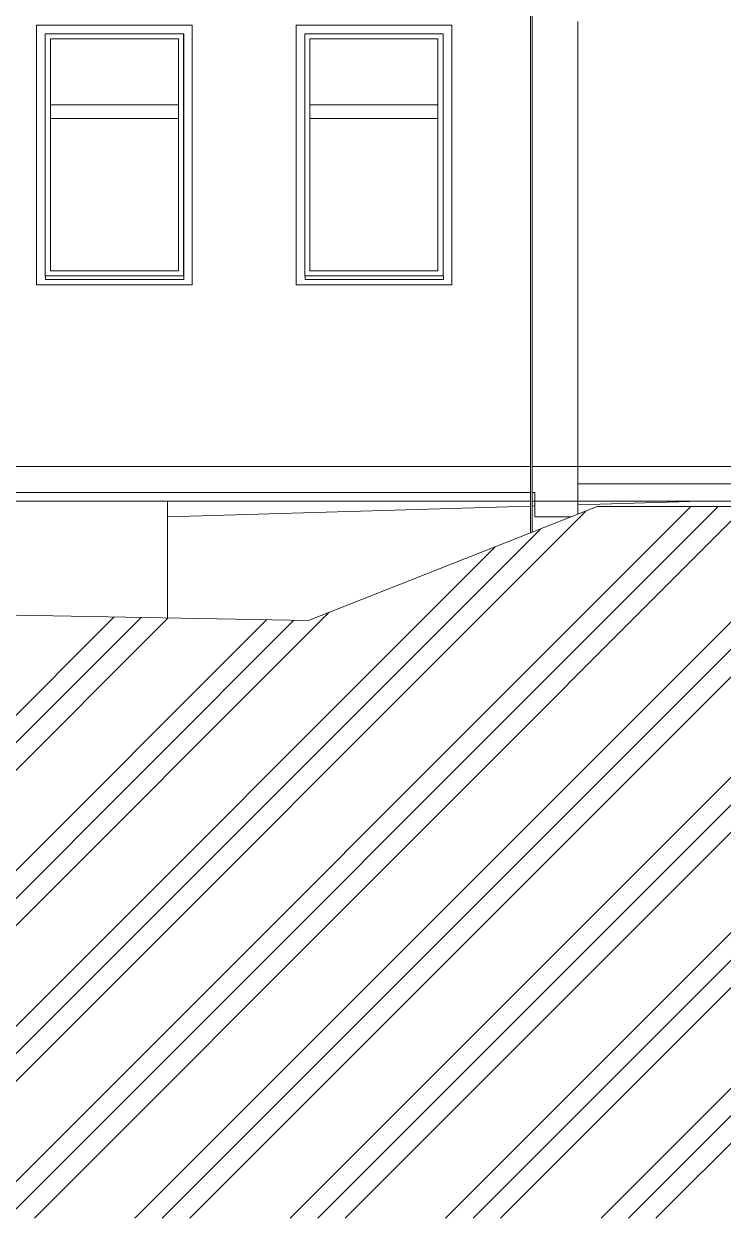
# Model space of a CAD drawing. Header units: millimetres. Extents: x -4051 to 472247, y -45352 to 20466.
# Drawn here: x 186557 to 190598, y -2012 to 4887 of the extents above; entities that cross this region are included whole.
import ezdxf

# ---------------------------------------------------------------- set-up
doc = ezdxf.new("R2010")
doc.units = ezdxf.units.MM
for name, color, linetype, lineweight in [('A-DETL-GENF', 92, 'Continuous', 9), ('A-DETL-THIN', 151, 'Continuous', 9), ('A-FLOR', 192, 'Continuous', 9), ('A-GLAZ', 151, 'Continuous', 9), ('A-WALL', 113, 'Continuous', 9), ('E-POWR-CNDT', 130, 'Continuous', 9), ('Q-SPCQ', 91, 'Continuous', 9)]:
    doc.layers.add(name, color=color, linetype=linetype, lineweight=lineweight)

# ---------------------------------------------------------------- blocks, each defined once
blk = doc.blocks.new('OKNO_1k_nadsvetlik - OKNO_1k_nadsvetlik_900 x 1500-V45-S-Bourání')
at = {"layer": 'A-GLAZ'}
for p, q in [((-39497.7, 4880), (-40397.7, 4880)), ((-40397.7, 4880), (-40397.7, 3380)), ((-40347.7, 3430), (-40347.7, 4830)), ((-40347.7, 4830), (-39547.7, 4830)), ((-39548, 3432), (-39548, 4830)), ((-39547.7, 3432), (-39547.7, 4830)), ((-39497.7, 3380), (-39497.7, 4880)), ((-40318, 3460), (-40318, 4800)), ((-40318, 4800), (-39578, 4800)), ((-39578.2, 4420), (-39578.2, 4800)), ((-39578, 4800), (-39578, 3460)), ((-40318, 4420), (-39578, 4420)), ((-40318, 4420), (-40318, 4340)), ((-39578, 4340), (-39578, 4420)), ((-39578, 4340), (-40318, 4340)), ((-39578.2, 4340), (-39578.2, 3460)), ((-39578, 3460), (-40318, 3460)), ((-40347.7, 3430), (-40346, 3430)), ((-40397.7, 3380), (-39497.7, 3380))]:
    blk.add_line(p, q, dxfattribs=at)
blk = doc.blocks.new('parapet_ext - parapet_ext-V46-S-Bourání')
at = {"layer": 'Q-SPCQ'}
for p, q in [((-40346, 3432), (-40348, 3432)), ((-40348, 3430), (-40346, 3430)), ((-40346, 3432), (-40347.7, 3432)), ((-40346, 3410), (-40346, 3432)), ((-39546, 3432), (-40346, 3432)), ((-39546, 3410), (-40346, 3410)), ((-39546, 3432), (-39546, 3410))]:
    blk.add_line(p, q, dxfattribs=at)

msp = doc.modelspace()

# ---------------------------------------------------------------- hatches: boundary and pattern name
at = {"layer": 'A-DETL-GENF'}
h = msp.add_hatch(dxfattribs=at)
h.set_pattern_fill('FP_8', style=0, pattern_type=2)
h.set_pattern_definition([(45, (222596.16, 0), (-449.013, 449.013), []), (45, (222754.9, 0), (0, 898.0256), []), (45, (222437.4, 0), (0, 898.0256), [])])
h.paths.add_polyline_path([(168858.8, -2012), (226083.9, -2012), (226083.9, 2230), (212372.4, 2230), (212084.2, 2518.2), (206143.6, 2518.2), (205749.7, 2587.6), (201661.9, 2230), (196178.7, 2098.4), (189870.8, 2098.4), (188202, 1441.1), (174604.1, 1678.4), (169478.3, 1230), (168854.8, 870), (157198.7, 870), (157198.7, 1330), (138287.8, 758.4), (138287.8, 988.4), (134504.3, 988.4), (126172.9, 788.9), (126172.9, 588.9), (124072.9, 588.9), (124072.9, -2012), (165229.8, -2012)])

# ---------------------------------------------------------------- linework, layer by layer
at = {"layer": 'A-DETL-THIN'}
for p, q in [((189870.8, 2098.4), (188202, 1441.1)), ((192998.7, 2098.4), (189870.8, 2098.4)), ((188202, 1441.1), (174604.1, 1678.4))]:
    msp.add_line(p, q, dxfattribs=at)
at = {"layer": 'A-FLOR'}
for p, q in [((174109.1, 2330), (189484.4, 2330)), ((189493.9, 2330), (193009.2, 2330)), ((189484.4, 2130), (174109.1, 2130)), ((187387.6, 2130), (187387.6, 1455.3)), ((189484.3, 2101.2), (187387.6, 2040)), ((193022.8, 2130), (189493.9, 2130)), ((189509.1, 2102), (189493.9, 2101.5)), ((190468.9, 2130), (189759.1, 2109.3))]:
    msp.add_line(p, q, dxfattribs=at)
at = {"layer": 'A-WALL'}
for p, q in [((189759.1, 4900), (189759.1, 2054.4)), ((189759.1, 2230), (193009.2, 2230)), ((185538.4, 2180), (189484.4, 2180)), ((189493.9, 2180), (189509.1, 2180)), ((189509.1, 2040), (189509.1, 2180)), ((189722.6, 2040), (189509.1, 2040))]:
    msp.add_line(p, q, dxfattribs=at)
at = {"layer": 'E-POWR-CNDT', "color": 41}
for p, q in [((189484.1, 6164.7), (189484.1, 1946.1)), ((189494.1, 1950), (189494.1, 6164.7))]:
    msp.add_line(p, q, dxfattribs=at)

# ---------------------------------------------------------------- block references
at = {"layer": 'A-GLAZ'}
for p in [(227028.5, 0), (228528.4, 0)]:
    msp.add_blockref('OKNO_1k_nadsvetlik - OKNO_1k_nadsvetlik_900 x 1500-V45-S-Bourání', p, dxfattribs=at)
at = {"layer": 'Q-SPCQ'}
for p in [(227028.5, 0), (228528.4, 0)]:
    msp.add_blockref('parapet_ext - parapet_ext-V46-S-Bourání', p, dxfattribs=at)

doc.saveas('drawing.dxf')
